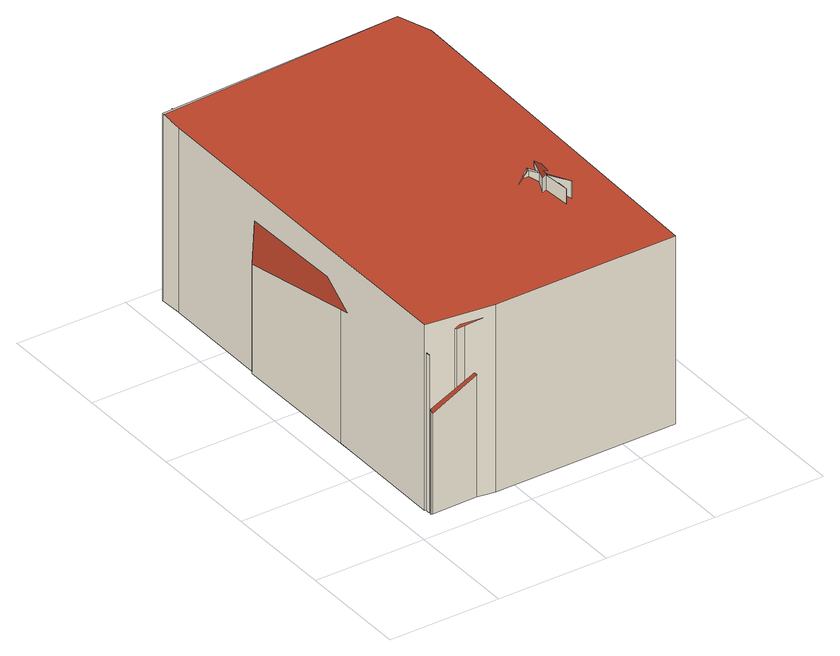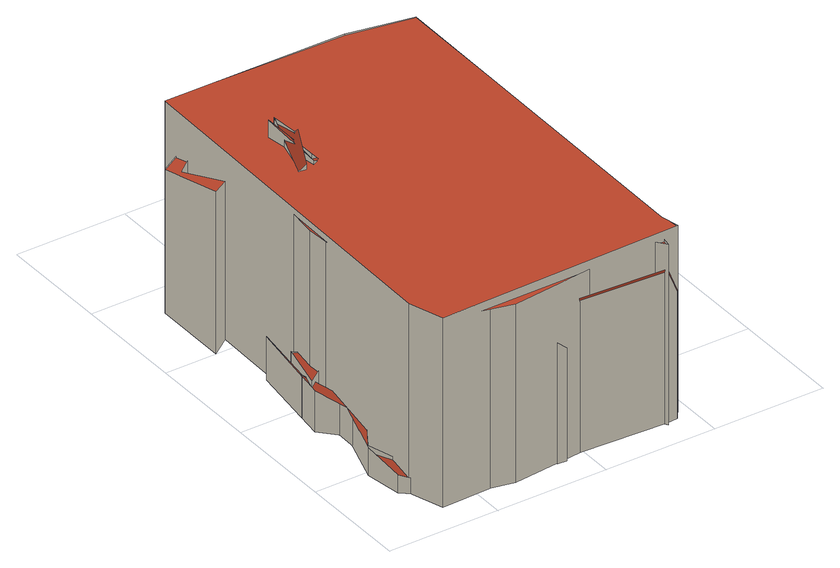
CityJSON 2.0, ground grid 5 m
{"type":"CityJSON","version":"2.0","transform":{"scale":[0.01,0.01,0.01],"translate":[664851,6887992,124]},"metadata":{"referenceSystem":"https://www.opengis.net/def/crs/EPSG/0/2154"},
"CityObjects":{
"building1":{"type":"Building","geometry":[{"type":"MultiSurface","lod":"2","boundaries":[[[0,1,2,3,4,5,6,7,8,9]],[[10,11,12,13,14,15,16]],[[17,18,19]],[[20,21,22]],[[23,24,25]],[[26,27,28,29]],[[30,31,32,33,34,35,36]],[[37,38,39,40,41,42,43,44,45,46,47]],[[48,49,50]],[[51,52,53]],[[54,55,56,57,58]],[[59,60,61]],[[62,63,64,65,66,67]],[[68,69,70,71,72,73]],[[74,75,1,0]],[[75,76,2,1]],[[76,77,3,2]],[[77,78,4,3]],[[78,79,5,4]],[[79,80,6,5]],[[80,81,7,6]],[[81,82,8,7]],[[82,83,9,8]],[[83,74,0,9]],[[84,85,11,10]],[[85,86,12,11]],[[86,87,13,12]],[[87,88,14,13]],[[88,89,15,14]],[[89,90,16,15]],[[90,84,10,16]],[[91,92,18,17]],[[92,93,19,18]],[[93,91,17,19]],[[94,95,21,20]],[[95,96,22,21]],[[96,94,20,22]],[[97,98,99,100]],[[101,102,24,23]],[[102,103,25,24]],[[103,101,23,25]],[[104,105,27,26]],[[105,106,28,27]],[[106,107,29,28]],[[107,104,26,29]],[[108,109,31,30]],[[109,110,32,31]],[[110,111,33,32]],[[111,112,34,33]],[[112,113,35,34]],[[113,114,36,35]],[[114,108,30,36]],[[115,116,117,118]],[[119,120,38,37]],[[120,121,39,38]],[[121,122,40,39]],[[122,123,41,40]],[[123,124,42,41]],[[124,125,43,42]],[[125,126,44,43]],[[126,127,45,44]],[[127,128,46,45]],[[128,129,47,46]],[[129,119,37,47]],[[130,131,49,48]],[[131,132,50,49]],[[132,130,48,50]],[[133,134,135,136]],[[137,138,139,140]],[[141,142,52,51]],[[142,143,53,52]],[[143,141,51,53]],[[144,145,55,54]],[[145,146,56,55]],[[146,147,57,56]],[[147,148,58,57]],[[148,144,54,58]],[[149,150,60,59]],[[150,151,61,60]],[[151,149,59,61]],[[152,153,154,155]],[[156,157,158,159]],[[160,161,63,62]],[[161,162,64,63]],[[162,163,65,64]],[[163,164,66,65]],[[164,165,67,66]],[[165,160,62,67]],[[166,167,69,68]],[[167,168,70,69]],[[168,169,71,70]],[[169,170,72,71]],[[170,171,73,72]],[[171,166,68,73]],[[74,75,76,77,78,79,80,81,82,83]],[[84,85,86,87,88,89,90]],[[91,92,93]],[[94,95,96]],[[101,102,103]],[[104,105,106,107]],[[108,109,110,111,112,113,114]],[[119,120,121,122,123,124,125,126,127,128,129]],[[130,131,132]],[[141,142,143]],[[144,145,146,147,148]],[[149,150,151]],[[160,161,162,163,164,165]],[[166,167,168,169,170,171]]],"semantics":{"surfaces":[{"type":"RoofSurface","slope_in_degrees":3.3},{"type":"RoofSurface","slope_in_degrees":2.39},{"type":"RoofSurface","slope_in_degrees":46.78},{"type":"RoofSurface","slope_in_degrees":50.78},{"type":"RoofSurface","slope_in_degrees":67.8},{"type":"RoofSurface","slope_in_degrees":31.18},{"type":"RoofSurface","slope_in_degrees":7.23},{"type":"RoofSurface","slope_in_degrees":9.25},{"type":"RoofSurface","slope_in_degrees":20.53},{"type":"RoofSurface","slope_in_degrees":27.39},{"type":"RoofSurface","slope_in_degrees":5.82},{"type":"RoofSurface","slope_in_degrees":14.28},{"type":"RoofSurface","slope_in_degrees":24.79},{"type":"RoofSurface","slope_in_degrees":13.26},{"type":"WallSurface","height_in_meters":8.18},{"type":"WallSurface","height_in_meters":8.14},{"type":"WallSurface","height_in_meters":8.27},{"type":"WallSurface","height_in_meters":8.37},{"type":"WallSurface","height_in_meters":8.02},{"type":"WallSurface","height_in_meters":8.05},{"type":"WallSurface","height_in_meters":8.6},{"type":"WallSurface","height_in_meters":8.61},{"type":"WallSurface","height_in_meters":8.55},{"type":"WallSurface","height_in_meters":8.51},{"type":"WallSurface","height_in_meters":8.43},{"type":"WallSurface","height_in_meters":8.49},{"type":"WallSurface","height_in_meters":7.17},{"type":"WallSurface","height_in_meters":6.98},{"type":"WallSurface","height_in_meters":5.43},{"type":"WallSurface","height_in_meters":7.35},{"type":"WallSurface","height_in_meters":2.03},{"type":"WallSurface","height_in_meters":7.55},{"type":"WallSurface","height_in_meters":4.77},{"type":"WallSurface","height_in_meters":8.73},{"type":"WallSurface","height_in_meters":9.37},{"type":"WallSurface","height_in_meters":8.83},{"type":"WallSurface","height_in_meters":2.2},{"type":"WallSurface","height_in_meters":2.22},{"type":"WallSurface","height_in_meters":2.26},{"type":"WallSurface","height_in_meters":2.28},{"type":"WallSurface","height_in_meters":5.49},{"type":"WallSurface","height_in_meters":0.91},{"type":"WallSurface","height_in_meters":0.82},{"type":"WallSurface","height_in_meters":1.26},{"type":"WallSurface","height_in_meters":1.29},{"type":"WallSurface","height_in_meters":1.87},{"type":"WallSurface","height_in_meters":1.97},{"type":"WallSurface","height_in_meters":1.96},{"type":"WallSurface","height_in_meters":1.37},{"type":"WallSurface","height_in_meters":0.45},{"type":"WallSurface","height_in_meters":0.57},{"type":"WallSurface","height_in_meters":7.65},{"type":"WallSurface","height_in_meters":4.9},{"type":"WallSurface","height_in_meters":7.02},{"type":"WallSurface","height_in_meters":2.38},{"type":"WallSurface","height_in_meters":2.25},{"type":"WallSurface","height_in_meters":2.23},{"type":"WallSurface","height_in_meters":2.3},{"type":"WallSurface","height_in_meters":0.4},{"type":"WallSurface","height_in_meters":0.3},{"type":"WallSurface","height_in_meters":0.42},{"type":"WallSurface","height_in_meters":2.76},{"type":"WallSurface","height_in_meters":9.21},{"type":"WallSurface","height_in_meters":8.82},{"type":"WallSurface","height_in_meters":8.46},{"type":"WallSurface","height_in_meters":9.24},{"type":"WallSurface","height_in_meters":6.7},{"type":"WallSurface","height_in_meters":7.18},{"type":"WallSurface","height_in_meters":7.37},{"type":"WallSurface","height_in_meters":6.52},{"type":"WallSurface","height_in_meters":6.57},{"type":"GroundSurface"}],"values":[0,1,2,3,4,5,6,7,8,9,10,11,12,13,14,14,15,14,16,17,17,18,19,19,20,21,21,22,23,24,25,26,26,27,28,29,29,30,31,31,32,33,34,34,35,36,36,37,37,38,39,39,40,41,42,43,44,45,46,46,47,48,44,41,49,50,50,51,52,53,53,27,54,55,56,57,54,58,58,59,60,61,62,63,64,65,65,65,66,67,68,68,69,70,71,71,71,71,71,71,71,71,71,71,71,71,71,71]}}]}
},
"vertices":[
[103,1677,844],[165,1928,872],[207,1861,868],[870,1928,863],[1183,1863,872],[1239,1085,881],[1146,82,891],[214,87,844],[118,163,856],[121,1638,859],[88,1878,903],[1196,1914,914],[1246,1760,915],[1207,66,909],[379,66,905],[80,112,897],[94,1776,890],[82,1269,550],[87,89,771],[85,1257,752],[1215,1848,597],[1182,316,572],[1217,1817,789],[85,77,531],[728,87,809],[94,74,510],[938,723,889],[994,754,927],[1029,501,991],[981,723,937],[1136,1278,265],[1171,1094,274],[1291,1172,260],[1251,975,276],[1165,1035,275],[1140,964,280],[1133,1219,282],[1167,1739,145],[1169,1835,104],[1280,1734,136],[1305,1571,180],[1215,1298,183],[1301,1208,241],[1248,805,251],[1287,1100,250],[1168,1349,191],[1299,1562,183],[1217,1686,145],[174,1353,99],[148,163,12],[185,1235,111],[112,1912,636],[807,1884,756],[161,1915,752],[907,117,292],[1191,217,279],[1200,454,264],[1203,180,277],[914,101,284],[320,1838,67],[1056,1830,94],[337,1830,84],[960,600,975],[1036,766,936],[1149,752,853],[1056,737,900],[990,483,978],[982,608,978],[1035,78,711],[1274,275,724],[1219,485,772],[1303,547,791],[1302,204,706],[1113,77,687],[103,1677,54],[165,1928,54],[207,1861,54],[870,1928,54],[1183,1863,54],[1239,1085,54],[1146,82,54],[214,87,54],[118,163,54],[121,1638,54],[88,1878,54],[1196,1914,54],[1246,1760,54],[1207,66,54],[379,66,54],[80,112,54],[94,1776,54],[82,1269,54],[87,89,54],[85,1257,54],[1215,1848,54],[1182,316,54],[1217,1817,54],[116,1404,54],[117,1346,54],[117,1346,257],[116,1404,239],[85,77,54],[728,87,54],[94,74,54],[938,723,54],[994,754,54],[1029,501,54],[981,723,54],[1136,1278,54],[1171,1094,54],[1291,1172,54],[1251,975,54],[1165,1035,54],[1140,964,54],[1133,1219,54],[625,1916,54],[667,1913,54],[667,1913,603],[625,1916,567],[1167,1739,54],[1169,1835,54],[1280,1734,54],[1305,1571,54],[1215,1298,54],[1301,1208,54],[1248,805,54],[1287,1100,54],[1168,1349,54],[1299,1562,54],[1217,1686,54],[174,1353,54],[148,163,54],[185,1235,54],[93,1792,54],[96,1764,54],[96,1764,753],[93,1792,819],[757,81,54],[808,82,54],[808,82,536],[757,81,544],[112,1912,54],[807,1884,54],[161,1915,54],[907,117,54],[1191,217,54],[1200,454,54],[1203,180,54],[914,101,54],[320,1838,54],[1056,1830,54],[337,1830,54],[171,1832,54],[169,1726,54],[169,1726,29],[171,1832,96],[320,147,54],[402,141,54],[402,141,329],[320,147,330],[960,600,54],[1036,766,54],[1149,752,54],[1056,737,54],[990,483,54],[982,608,54],[1035,78,54],[1274,275,54],[1219,485,54],[1303,547,54],[1302,204,54],[1113,77,54]
]}
